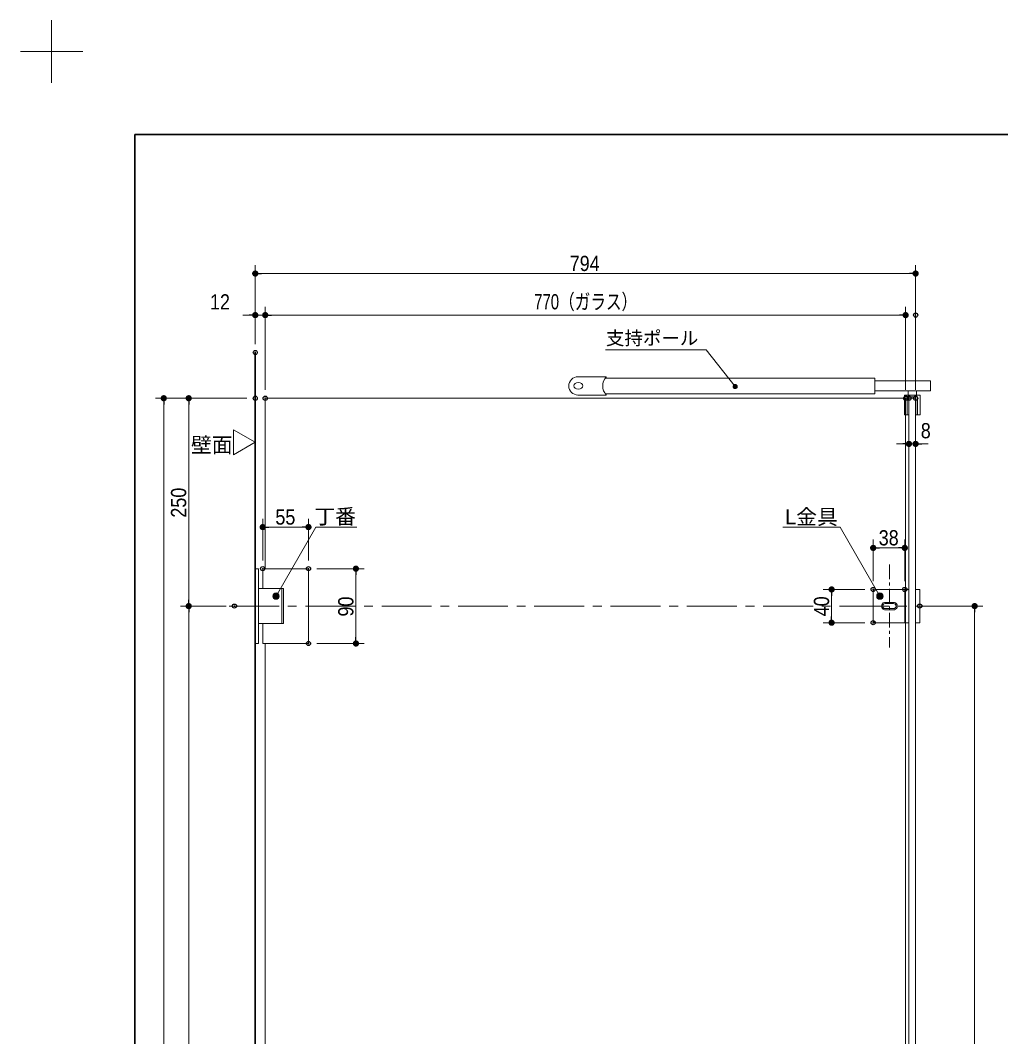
# Model space of a CAD drawing. Units: millimetres, scale not verified. Extents: x -3031 to 3031, y -1522 to 1522.
# Drawn here: x -3031 to -1853, y 300 to 1522 of the extents above; entities that cross this region are included whole.
import ezdxf
from ezdxf.enums import TextEntityAlignment as Align

# ---------------------------------------------------------------- set-up
doc = ezdxf.new("R2010")
doc.units = ezdxf.units.MM
doc.header["$LTSCALE"] = 10
doc.header["$PDMODE"] = 32
doc.header["$PDSIZE"] = 5
doc.linetypes.add('USER1', pattern=[9.172222, 5.997222, -1.058333, 1.058333, -1.058333])
doc.linetypes.add('USER3', pattern=[2.91, 1.76, -0.4, 0.35, -0.4])
for name, color, linetype, lineweight in [('0-0_1図面枠', 7, 'Continuous', 20), ('0-1_3一般', 7, 'Continuous', 15), ('0-2_2寸法-3', 7, 'Continuous', 15), ('0-3_2寸法-1', 7, 'Continuous', 15), ('0-4_0', 7, 'Continuous', 25), ('0-6_2寸法-2', 7, 'Continuous', 15)]:
    doc.layers.add(name, color=color, linetype=linetype, lineweight=lineweight)
doc.layers.add('0-5_Defpoints', color=7, linetype='Continuous')
doc.styles.add('ＭＳ ゴシック', font='')
doc.styles.add('ＭＳ Ｐゴシック', font='')
doc.styles.get('ＭＳ ゴシック').set_extended_font_data('MS Gothic')
doc.styles.get('ＭＳ Ｐゴシック').set_extended_font_data('MS PGothic')

# ---------------------------------------------------------------- blocks, each defined once
blk = doc.blocks.new('グループ')
at = {"layer": '0-0_1図面枠', "lineweight": 15}
for p, q in [((-21000, 14475), (-21000, 15225)), ((-21375, 14850), (-20625, 14850))]:
    blk.add_line(p, q, dxfattribs=at)
blk = doc.blocks.new('グループ-2')
at = {"layer": '0-0_1図面枠', "lineweight": 35}
blk.add_lwpolyline([(-20000, 13850), (20000, 13850), (20000, -13850), (-20000, -13850)], close=True, dxfattribs=at)
blk = doc.blocks.new('図面枠')
at = {"layer": '0-0_1図面枠'}
for name in ['グループ', 'グループ-2']:
    blk.add_blockref(name, (0, 0), dxfattribs=at)
blk = doc.blocks.new('グループ-4')
at = {"layer": '0-1_3一般'}
for p, q in [((-11120.4, 7999.4), (-11120.4, 8359.4)), ((-10740.4, 8379.4), (-10740.4, 7979.4)), ((-10690.4, 8379.4), (-10690.4, 7979.4))]:
    blk.add_line(p, q, dxfattribs=at)
at = {"layer": '0-1_3一般', "lineweight": 5}
for p, q in [((-10690.4, 8379.4), (-11100.4, 8379.4)), ((-10690.4, 7979.4), (-11100.4, 7979.4))]:
    blk.add_line(p, q, dxfattribs=at)
at = {"layer": '0-1_3一般', "lineweight": 18}
for p, q in [((-10610.4, 8379.4), (-10610.4, 7979.4)), ((-10560.4, 8379.4), (-10610.4, 8379.4)), ((-10560.4, 8379.4), (-10560.4, 7979.4)), ((-10560.4, 7979.4), (-10610.4, 7979.4))]:
    blk.add_line(p, q, dxfattribs=at)
at = {"layer": '0-1_3一般', "lineweight": 5}
for points in [[(-10866, 8224.4), (-10925.4, 8224.4), (-10984.8, 8224.4)], [(-10984.8, 8134.4), (-10925.4, 8134.4), (-10866, 8134.4)]]:
    blk.add_lwpolyline(points, dxfattribs=at)
at = {"layer": '0-1_3一般'}
for points in [[(-10875.4, 8209.4), (-10925.4, 8209.4), (-10975.4, 8209.4)], [(-10975.4, 8149.4), (-10925.4, 8149.4), (-10875.4, 8149.4)]]:
    blk.add_lwpolyline(points, dxfattribs=at)
at = {"layer": '0-1_3一般', "lineweight": 5}
for centre, radius, start, end in [((-11100.4, 8359.4), 20, 90, 180), ((-10974.2, 8179.4), 46.2, 103.26503, 180), ((-10876.6, 8179.4), 46.2, 0, 76.73497), ((-10974.2, 8179.4), 46.2, 180, 256.73497), ((-10876.6, 8179.4), 46.2, 283.26503, 0), ((-11100.4, 7999.4), 20, 180, 270)]:
    blk.add_arc(centre, radius, start, end, dxfattribs=at)
at = {"layer": '0-1_3一般'}
for centre, start, end in [((-10975.4, 8179.4), 90, 180), ((-10875.4, 8179.4), 0, 90), ((-10975.4, 8179.4), 180, 270), ((-10875.4, 8179.4), 270, 0)]:
    blk.add_arc(centre, 30, start, end, dxfattribs=at)
blk = doc.blocks.new('グループ-7')
at = {"layer": '0-1_3一般'}
for points in [[(-10745.4, 10477.8), (-10713.7, 10477.8), (-10713.7, 10697.8), (-10587.1, 10697.8), (-10587.1, 10477.8), (-10555.4, 10477.8), (-10555.4, 10717.8), (-10745.4, 10717.8)], [(-10713.7, 10477.8), (-10692.6, 10477.8), (-10692.6, 10679.4), (-10608.2, 10679.4), (-10608.2, 10477.8), (-10587.1, 10477.8), (-10587.1, 10697.8), (-10713.7, 10697.8)]]:
    blk.add_lwpolyline(points, close=True, dxfattribs=at)
blk = doc.blocks.new('_Dot')
at = {"layer": '0-4_0'}
blk.add_line((-5, 0), (-10, 0), dxfattribs=at)
for points in [[(0, 0), (-5, 0), (-4.96, 0.63)], [(0, 0), (-4.96, -0.63), (-5, 0)], [(0, 0), (-4.96, 0.63), (-4.84, 1.24)], [(0, 0), (-4.84, -1.24), (-4.96, -0.63)], [(0, 0), (-4.84, 1.24), (-4.65, 1.84)], [(0, 0), (-4.65, -1.84), (-4.84, -1.24)], [(0, 0), (-4.65, 1.84), (-4.38, 2.41)], [(0, 0), (-4.38, -2.41), (-4.65, -1.84)], [(0, 0), (-4.38, 2.41), (-4.05, 2.94)], [(0, 0), (-4.05, -2.94), (-4.38, -2.41)], [(0, 0), (-4.05, 2.94), (-3.64, 3.42)], [(0, 0), (-3.64, -3.42), (-4.05, -2.94)], [(0, 0), (-3.64, 3.42), (-3.19, 3.85)], [(0, 0), (-3.19, -3.85), (-3.64, -3.42)], [(0, 0), (-3.19, 3.85), (-2.68, 4.22)], [(0, 0), (-2.68, -4.22), (-3.19, -3.85)], [(0, 0), (-2.68, 4.22), (-2.13, 4.52)], [(0, 0), (-2.13, -4.52), (-2.68, -4.22)], [(0, 0), (-2.13, 4.52), (-1.55, 4.76)], [(0, 0), (-1.55, -4.76), (-2.13, -4.52)], [(0, 0), (-1.55, 4.76), (-0.94, 4.91)], [(0, 0), (-0.94, -4.91), (-1.55, -4.76)], [(0, 0), (-0.94, 4.91), (-0.31, 4.99)], [(0, 0), (-0.31, -4.99), (-0.94, -4.91)], [(0, 0), (-0.31, 4.99), (0.31, 4.99)], [(0, 0), (0.31, -4.99), (-0.31, -4.99)], [(0, 0), (0.31, 4.99), (0.94, 4.91)], [(0, 0), (0.94, 4.91), (1.55, 4.76)], [(0, 0), (1.55, 4.76), (2.13, 4.52)], [(0, 0), (2.13, 4.52), (2.68, 4.22)], [(0, 0), (2.68, 4.22), (3.19, 3.85)], [(0, 0), (3.19, 3.85), (3.64, 3.42)], [(0, 0), (3.64, 3.42), (4.05, 2.94)], [(0, 0), (4.05, 2.94), (4.38, 2.41)], [(0, 0), (4.38, 2.41), (4.65, 1.84)], [(0, 0), (4.65, 1.84), (4.84, 1.24)], [(0, 0), (4.84, 1.24), (4.96, 0.63)], [(0, 0), (4.96, 0.63), (5, 0)], [(0, 0), (0.94, -4.91), (0.31, -4.99)], [(0, 0), (1.55, -4.76), (0.94, -4.91)], [(0, 0), (2.13, -4.52), (1.55, -4.76)], [(0, 0), (2.68, -4.22), (2.13, -4.52)], [(0, 0), (3.19, -3.85), (2.68, -4.22)], [(0, 0), (3.64, -3.42), (3.19, -3.85)], [(0, 0), (4.05, -2.94), (3.64, -3.42)], [(0, 0), (4.38, -2.41), (4.05, -2.94)], [(0, 0), (4.65, -1.84), (4.38, -2.41)], [(0, 0), (4.84, -1.24), (4.65, -1.84)], [(0, 0), (4.96, -0.63), (4.84, -1.24)], [(0, 0), (5, 0), (4.96, -0.63)]]:
    blk.add_solid(points, dxfattribs=at)
blk = doc.blocks.new('グループ-18')
at = {"layer": '0-2_2寸法-3'}
blk.add_hatch(color=256, dxfattribs=at).paths.add_polyline_path([(-12755.4, 10820, 1), (-12805.4, 10820, 1)])
blk.add_lwpolyline([(-12780.4, 10820), (-13126.8, 11260), (-14340.3, 11260)], dxfattribs=at)
blk.add_circle((-12780.4, 10820), 25, dxfattribs=at)
at = {"layer": '0-2_2寸法-3', "style": 'ＭＳ ゴシック'}
blk.add_text('支持ポール', height=162.9, dxfattribs=at).set_placement((-14333.2, 11272.7), align=Align.BOTTOM_LEFT)

msp = doc.modelspace()

# ---------------------------------------------------------------- hatches: boundary and pattern name
at = {"layer": '0-2_2寸法-3'}
for points in [[(-2720.03, 829.94, 1), (-2727.66, 829.94, 1)], [(-1993.92, 829.94, 1), (-2001.55, 829.94, 1)]]:
    msp.add_hatch(color=256, dxfattribs=at).paths.add_polyline_path(points)

# ---------------------------------------------------------------- linework, layer by layer
at = {"layer": '0-1_3一般'}
for p, q in [((-1954.79, 1077.94), (-1954.79, 1177.94)), ((-2360.79, 1093.78), (-2326.79, 1093.78)), ((-2326.79, 1071.78), (-2360.79, 1071.78)), ((-2736.79, 838.94), (-2714.79, 838.94)), ((-2716.79, 838.94), (-2716.79, 796.94)), ((-2714.79, 796.94), (-2736.79, 796.94)), ((-2736.79, 772.94), (-2736.79, -537.06))]:
    msp.add_line(p, q, dxfattribs=at)
at = {"layer": '0-1_3一般', "lineweight": 30}
msp.add_line((-2748.79, -877.06), (-2748.79, 1122.94), dxfattribs=at)
at = {"layer": '0-1_3一般', "lineweight": 5}
for p, q in [((-2326.79, 1093.78), (-2326.79, 1092.28)), ((-2326.79, 1073.28), (-2326.79, 1071.78))]:
    msp.add_line(p, q, dxfattribs=at)
at = {"layer": '0-1_3一般', "linetype": 'USER3'}
msp.add_line((-1986.29, 867.94), (-1986.29, 767.94), dxfattribs=at)
at = {"layer": '0-1_3一般', "linetype": 'USER1'}
msp.add_line((-1894.68, 817.94), (-2800.29, 817.94), dxfattribs=at)
at = {"layer": '0-1_3一般'}
for points in [[(-2328, 1092.28), (-2003.79, 1092.28), (-2003.79, 1073.28), (-2328, 1073.28)], [(-1966.79, 795.44), (-1966.79, 1067.94), (-2736.79, 1067.94), (-2736.79, 862.94)], [(-2714.79, 796.94), (-2744.79, 796.94), (-2744.79, 838.94), (-2714.79, 838.94)], [(-2736.79, -627.06), (-2736.79, -812.06), (-1966.79, -812.06), (-1966.79, -559.56), (-1966.79, 795.44)]]:
    msp.add_lwpolyline(points, dxfattribs=at)
for points in [[(-2003.79, 1088.78), (-1936.79, 1088.78), (-1936.79, 1076.78), (-2003.79, 1076.78)], [(-1962.79, 1067.94), (-1954.79, 1067.94), (-1954.79, -827.06), (-1962.79, -827.06)], [(-2748.79, 862.94), (-2744.79, 862.94), (-2744.79, 772.94), (-2748.79, 772.94)], [(-2687.79, 772.94), (-2739.79, 772.94), (-2739.79, 796.94), (-2714.79, 796.94), (-2714.79, 838.94), (-2739.79, 838.94), (-2739.79, 862.94), (-2687.79, 862.94), (-2684.79, 862.94), (-2684.79, 772.94)]]:
    msp.add_lwpolyline(points, close=True, dxfattribs=at)
at = {"layer": '0-1_3一般', "lineweight": 5}
msp.add_lwpolyline([(-1963.79, 1076.78), (-1953.79, 1076.78), (-1953.79, 1071.78), (-1963.79, 1071.78)], close=True, dxfattribs=at)
for centre, radius, start, end in [((-2360.79, 1082.78), 11, 90, 270), ((-2314.67, 1082.78), 16.37, 137.777, 222.223)]:
    msp.add_arc(centre, radius, start, end, dxfattribs=at)
msp.add_ellipse((-2360.29, 1082.78), major_axis=(5.5, 0), ratio=0.727273, dxfattribs=at)
at = {"layer": '0-2_2寸法-3'}
msp.add_lwpolyline([(-2748.79, 1015), (-2774.77, 1030), (-2774.77, 1000)], close=True, dxfattribs=at)
for points in [[(-2723.84, 829.94), (-2675.92, 912.94), (-2626.53, 912.94)], [(-1997.74, 829.94), (-2045.66, 912.94), (-2114.29, 912.94)]]:
    msp.add_lwpolyline(points, dxfattribs=at)
for centre in [(-2723.84, 829.94), (-1997.74, 829.94)]:
    msp.add_circle(centre, 3.81, dxfattribs=at)
at = {"layer": '0-3_2寸法-1'}
for p, q in [((-2748.79, 1177.94), (-2748.79, 1227.94)), ((-1954.79, 1177.94), (-1954.79, 1227.94)), ((-1962.29, 1217.94), (-2741.29, 1217.94)), ((-2736.79, 1077.94), (-2736.79, 1177.94)), ((-1966.79, 1077.94), (-1966.79, 1177.94)), ((-2729.29, 1167.94), (-1974.29, 1167.94)), ((-2838.79, 1067.94), (-2868.79, 1067.94)), ((-2758.79, 1067.94), (-2838.79, 1067.94)), ((-2858.79, 1060.44), (-2858.79, -869.55)), ((-2828.79, 1060.44), (-2828.79, 825.45)), ((-2739.79, 872.94), (-2739.79, 922.94)), ((-2684.79, 872.94), (-2684.79, 922.94)), ((-2692.29, 912.94), (-2732.29, 912.94)), ((-2005.79, 847.94), (-2005.79, 897.94)), ((-1967.79, 847.94), (-1967.79, 897.94)), ((-1998.29, 887.94), (-1975.29, 887.94)), ((-2674.79, 862.94), (-2617.75, 862.94)), ((-2627.75, 855.44), (-2627.75, 780.45)), ((-2015.79, 837.94), (-2065.79, 837.94)), ((-2055.79, 830.44), (-2055.79, 805.45)), ((-2783.79, 817.94), (-2838.79, 817.94)), ((-2783.79, 817.94), (-2838.79, 817.94)), ((-2828.79, -574.55), (-2828.79, 810.44)), ((-1939.79, 817.94), (-1873.79, 817.94)), ((-1883.79, -574.55), (-1883.79, 810.44)), ((-2015.79, 797.94), (-2065.79, 797.94)), ((-2674.79, 772.94), (-2617.75, 772.94))]:
    msp.add_line(p, q, dxfattribs=at)
at = {"layer": '0-5_Defpoints'}
for p in [(-2748.79, 1217.94), (-2748.79, 1167.94), (-2748.79, 1167.94), (-1966.79, 1167.94), (-1954.79, 1167.94), (-2748.79, 1122.94), (-2828.79, 1067.94), (-2748.79, 1067.94), (-2736.79, 1067.94), (-1966.79, 1067.94), (-1962.79, 1067.94), (-1954.79, 1067.94), (-1954.79, 1013), (-2739.79, 912.94), (-1967.79, 887.94), (-2739.79, 862.94), (-2684.79, 862.94), (-2684.79, 862.94), (-2005.79, 837.94), (-1967.79, 837.94), (-2828.79, 817.94), (-2773.79, 817.94), (-1949.79, 817.94), (-1883.79, 817.94), (-2055.79, 797.94), (-2005.79, 797.94), (-2684.79, 772.94), (-2627.75, 772.94)]:
    msp.add_point(p, dxfattribs=at)
at = {"layer": '0-6_2寸法-2'}
for p, q in [((-2748.79, 1132.94), (-2748.79, 1177.94)), ((-2736.79, 1077.94), (-2736.79, 1177.94)), ((-2756.29, 1167.94), (-2763.8, 1167.94)), ((-2736.79, 1167.94), (-2748.79, 1167.94)), ((-2729.29, 1167.94), (-2721.78, 1167.94)), ((-1962.79, 1057.94), (-1962.79, 1003)), ((-1954.79, 1057.94), (-1954.79, 1003)), ((-1970.29, 1013), (-1977.8, 1013)), ((-1962.79, 1013), (-1954.79, 1013)), ((-1947.29, 1013), (-1939.78, 1013))]:
    msp.add_line(p, q, dxfattribs=at)

# ---------------------------------------------------------------- block references
at = {"layer": '0-0_1図面枠', "xscale": 0.1, "yscale": 0.1}
msp.add_blockref('図面枠', (-893.75, 0), dxfattribs=at)
at = {"layer": '0-1_3一般', "xscale": 0.1, "yscale": 0.1}
for name in ['グループ-18', 'グループ-7', 'グループ-4']:
    msp.add_blockref(name, (-893.75, 0), dxfattribs=at)
at = {"layer": '0-3_2寸法-1', "xscale": 0.7503418, "yscale": 0.7503418}
for p, rotation in [((-2748.79, 1217.94), 180), ((-2736.79, 1167.94), 180), ((-2858.79, 1067.94), 90), ((-2828.79, 1067.94), 90), ((-2739.79, 912.94), 180), ((-2005.79, 887.94), 180), ((-2627.75, 862.94), 90), ((-2055.79, 837.94), 90), ((-2828.79, 817.94), 270), ((-2828.79, 817.94), 90), ((-1883.79, 817.94), 90), ((-2055.79, 797.94), 270), ((-2627.75, 772.94), 270)]:
    msp.add_blockref('_Dot', p, dxfattribs=dict(at, rotation=rotation))
for p in [(-1954.79, 1217.94), (-1966.79, 1167.94), (-2684.79, 912.94), (-1967.79, 887.94)]:
    msp.add_blockref('_Dot', p, dxfattribs=at)
at = {"layer": '0-6_2寸法-2', "xscale": 0.7503418, "yscale": 0.7503418}
for p in [(-2748.79, 1167.94), (-1962.79, 1013)]:
    msp.add_blockref('_Dot', p, dxfattribs=at)
at = {"layer": '0-6_2寸法-2', "xscale": 0.7503418, "yscale": 0.7503418, "rotation": 180}
for p in [(-2736.79, 1167.94), (-1954.79, 1013)]:
    msp.add_blockref('_Dot', p, dxfattribs=at)

# ---------------------------------------------------------------- texts
at = {"layer": '0-2_2寸法-3', "style": 'ＭＳ Ｐゴシック'}
for s, height, p in [('壁面', 18.33, (-2826.04, 997.14)), ('丁番', 18.33, (-2677.75, 911.06)), ('L金具', 18.34, (-2111.72, 910.59))]:
    msp.add_text(s, height=height, dxfattribs=at).set_placement(p, align=Align.BOTTOM_LEFT)
at = {"layer": '0-3_2寸法-1', "style": 'ＭＳ Ｐゴシック'}
for s, height, width, p in [('794', 18.33, 0.9, (-2370.67, 1215.42)), ('770（ガラス）', 18.34, 0.75, (-2413.46, 1169.35)), ('55', 18.33, 0.9, (-2724.59, 910.42)), ('38', 18.33, 0.9, (-1999.14, 885.42))]:
    msp.add_text(s, height=height, dxfattribs=dict(at, width=width)).set_placement(p, align=Align.BOTTOM_LEFT)
at = {"layer": '0-3_2寸法-1', "style": 'ＭＳ Ｐゴシック', "width": 0.9}
for s, p in [('250', (-2826.31, 924.31)), ('90', (-2625.27, 805.4)), ('40', (-2053.31, 805.65))]:
    msp.add_text(s, height=18.33, rotation=90, dxfattribs=at).set_placement(p, align=Align.BOTTOM_LEFT)
at = {"layer": '0-6_2寸法-2', "style": 'ＭＳ Ｐゴシック', "width": 0.9}
for s, p in [('12', (-2803.21, 1169.18)), ('8', (-1948.57, 1014.24))]:
    msp.add_text(s, height=18.33, dxfattribs=at).set_placement(p, align=Align.BOTTOM_LEFT)

doc.saveas('drawing.dxf')
